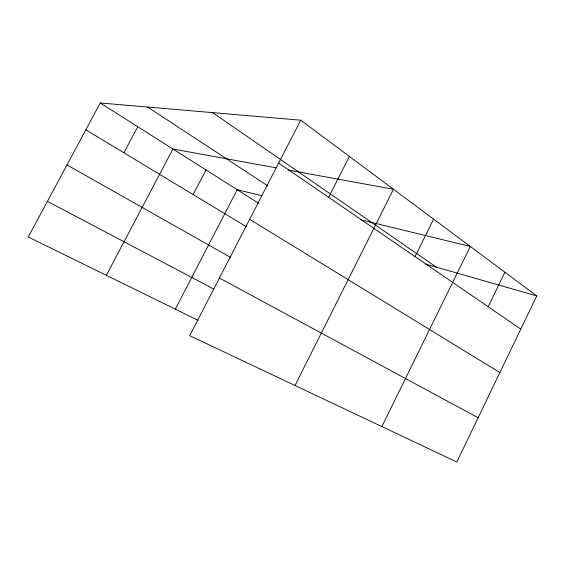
<?xml version="1.0" encoding="UTF-8"?>
<svg xmlns="http://www.w3.org/2000/svg" width="565" height="565" viewBox="0 0 565 565"><rect width="100%" height="100%" fill="white"/><g stroke="black" fill="none" stroke-linecap="round" stroke-linejoin="round"><path stroke-width="0.85" d="M536.75 295.926L456.824 462.015L189.699 335.695L300.728 120.197L536.75 295.926L425.53 264.074M488.174 306.746L504.933 272.238M381.912 426.589L470.299 246.453L360.59 219.743M415.042 256.595L433.616 219.135M295.029 385.507L393.487 189.261L288.199 170.044M328.611 197.326L349.396 156.427M175.327 309.154L237.208 189.713L261.948 195.73M193.166 194.579L206.027 169.966M106.347 275.317L172.932 149.005L276.193 167.854M123.883 152.776L137.747 126.722M300.728 120.197L100.273 102.985L28.25 236.996L198.294 320.426M47.404 201.366L213.542 288.913M219.404 278.037L478.124 417.747M66.988 164.924L230.725 257.485M85.852 129.823L246.538 226.784M249.645 219.34L499.87 372.568M100.273 102.985L258.643 203.287M147.642 107.053L267.845 185.913M278.644 163.059L520.782 329.105M212.638 112.633L436.491 267.217"/></g></svg>
